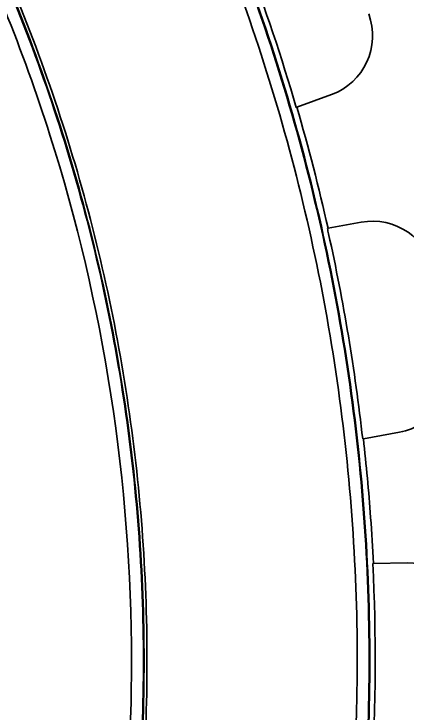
# Model space of a CAD drawing. Header units: millimetres. Extents: x 5 to 1651, y 545 to 1674.
# Drawn here: x 576.9 to 608.2, y 824.4 to 880 of the extents above; entities that cross this region are included whole.
import ezdxf

# ---------------------------------------------------------------- set-up
doc = ezdxf.new("R2010")
doc.units = ezdxf.units.MM
doc.layers.add('10', color=7, linetype='Continuous', true_color=0xffffff)

msp = doc.modelspace()

# ---------------------------------------------------------------- linework, layer by layer
at = {"layer": '10', "color": 7, "linetype": 'Continuous', "lineweight": 35}
for p, q in [((599.468, 872.608), (602.218, 873.62)), ((599.418, 872.59), (599.468, 872.608)), ((601.946, 862.977), (604.574, 863.459)), ((601.946, 862.977), (601.894, 862.967)), ((604.761, 846.209), (607.643, 846.738)), ((604.709, 846.2), (604.761, 846.209)), ((605.563, 836.296), (605.511, 836.295)), ((605.563, 836.296), (608.235, 836.324))]:
    msp.add_line(p, q, dxfattribs=at)
for centre, start, end in [((600.492, 878.313), 290.2, 20.2), ((605.477, 858.541), 10.4, 100.4), ((606.74, 851.656), 280.4, 10.4), ((608.288, 831.324), 0.6, 90.6)]:
    msp.add_arc(centre, 5, start, end, dxfattribs=at)
for points, knots in [([(578.543, 916.111), (580.995, 912.459), (587.262, 902.225), (595.532, 884.422), (602.059, 862.545), (605.357, 839.954), (605.357, 817.125), (602.059, 794.534), (595.532, 772.657), (587.262, 754.854), (580.995, 744.62), (578.543, 740.968)], [0, 0, 0, 0, 0.071037, 0.193598, 0.316159, 0.43872, 0.56128, 0.683841, 0.806402, 0.928963, 1, 1, 1, 1]), ([(578.584, 916.139), (581.037, 912.485), (587.306, 902.248), (595.579, 884.439), (602.108, 862.555), (605.407, 839.958), (605.407, 817.121), (602.108, 794.523), (595.579, 772.64), (587.306, 754.831), (581.037, 744.594), (578.584, 740.94)], [0, 0, 0, 0, 0.071038, 0.193599, 0.316159, 0.43872, 0.56128, 0.683841, 0.806401, 0.928962, 1, 1, 1, 1]), ([(577.755, 741.497), (586.399, 754.368), (593.077, 768.497), (601.99, 797.846), (604.281, 813.358), (604.265, 836.288), (603.702, 843.921), (601.431, 859.168), (599.717, 866.748), (595.251, 881.393), (592.493, 888.521), (585.917, 902.384), (582.077, 909.146), (577.755, 915.582)], [0, 0, 0, 0, 0.25, 0.25, 0.5, 0.5, 0.625, 0.625, 0.75, 0.75, 0.875, 0.875, 1, 1, 1, 1]), ([(561.629, 908.986), (563.998, 905.644), (570.015, 896.308), (577.955, 879.99), (584.216, 859.886), (587.382, 839.068), (587.382, 818.011), (584.216, 797.193), (577.955, 777.089), (570.015, 760.771), (563.998, 751.435), (561.629, 748.093)], [0, 0, 0, 0, 0.071641, 0.194029, 0.316417, 0.438806, 0.561194, 0.683583, 0.805971, 0.928359, 1, 1, 1, 1]), ([(561.669, 909.015), (564.039, 905.671), (570.059, 896.332), (578.001, 880.009), (584.264, 859.897), (587.432, 839.072), (587.432, 818.007), (584.264, 797.182), (578.001, 777.07), (570.059, 760.747), (564.039, 751.408), (561.669, 748.064)], [0, 0, 0, 0, 0.071641, 0.194029, 0.316417, 0.438806, 0.561194, 0.683583, 0.805971, 0.928359, 1, 1, 1, 1]), ([(561.723, 747.738), (564.149, 751.147), (570.229, 760.562), (578.219, 776.984), (584.493, 797.13), (587.666, 817.99), (587.666, 839.089), (584.493, 859.949), (578.219, 880.095), (570.229, 896.517), (564.149, 905.932), (561.723, 909.341)], [0, 0, 0, 0, 0.072809, 0.194864, 0.316918, 0.438973, 0.561027, 0.683082, 0.805136, 0.927191, 1, 1, 1, 1]), ([(560.854, 748.642), (564.993, 754.48), (568.681, 760.653), (575.003, 773.361), (577.65, 779.904), (581.935, 793.364), (583.579, 800.334), (585.761, 814.41), (586.3, 821.458), (586.304, 842.627), (584.083, 856.95), (577.67, 877.123), (575.022, 883.678), (568.676, 896.438), (564.993, 902.598), (560.854, 908.437)], [0, 0, 0, 0, 0.125, 0.125, 0.25, 0.25, 0.375, 0.375, 0.5, 0.5, 0.75, 0.75, 0.875, 0.875, 1, 1, 1, 1]), ([(593.791, 888.634), (594.37, 887.23), (596.457, 881.957), (598.258, 876.576), (599.418, 872.59)], [0, 0, 0, 0, 0.267871, 1, 1, 1, 1]), ([(601.894, 862.967), (601.927, 862.821), (603.158, 857.287), (604.09, 851.686), (604.709, 846.2)], [0, 0, 0, 0, 0.026331, 1, 1, 1, 1]), ([(605.563, 836.296), (605.503, 837.516), (605.302, 840.826), (604.995, 844.128), (604.761, 846.209)], [0, 0, 0, 0, 0.368346, 1, 1, 1, 1])]:
    msp.add_open_spline(points, degree=3, knots=knots, dxfattribs=at)
for points in [[(601.946, 862.977), (601.222, 866.212), (600.395, 869.425), (599.468, 872.608)], [(605.511, 836.295), (605.79, 830.632), (605.763, 824.954), (605.43, 819.294)]]:
    msp.add_open_spline(points, degree=3, dxfattribs=at)

doc.saveas('drawing.dxf')
